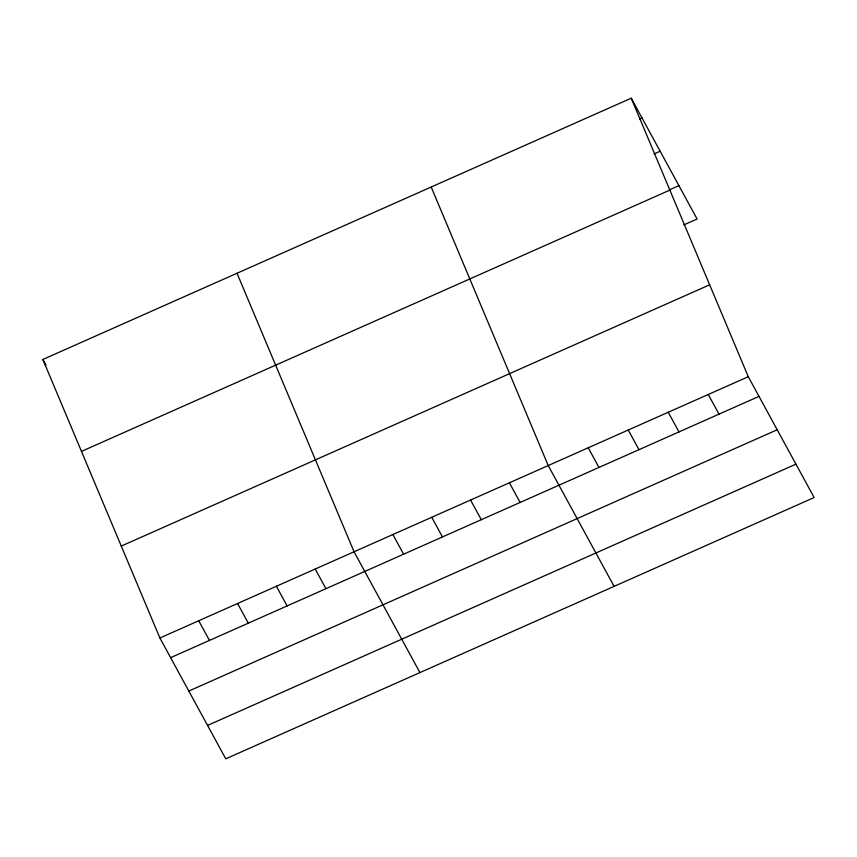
<?xml version="1.0" encoding="UTF-8"?>
<svg xmlns="http://www.w3.org/2000/svg" width="857" height="857" viewBox="0 0 857 857"><rect width="100%" height="100%" fill="white"/><g stroke="black" fill="none" stroke-linecap="round" stroke-linejoin="round"><path stroke-width="1.29" d="M631.234 98.191L748.279 376.716L814.15 497.531L225.766 758.809L159.895 637.994L42.85 359.469L631.234 98.191L697.105 219.006L683.768 224.93M639.536 118.941L641.957 117.87M654.095 153.939L660.158 151.239M669.21 189.943L678.905 185.637M81.479 451.382L669.863 190.104M121.266 546.08L709.65 284.803M159.895 637.994L748.279 376.716M170.618 657.662L759.002 396.384M188.819 691.042L777.203 429.764M207.565 725.429L795.949 464.151M708.268 394.477L718.991 414.156M668.256 412.249L678.98 431.917M628.245 430.01L638.979 449.689M588.234 447.783L598.968 467.451M614.094 586.37L548.223 465.544L431.189 187.03M509.39 482.791L520.124 502.47M470.557 500.038L481.291 519.706M431.724 517.285L442.458 536.953M392.892 534.522L403.615 554.2M419.93 672.584L354.059 551.769L237.014 273.244M315.226 569.016L325.949 588.684M276.393 586.252L287.116 605.931M237.56 603.499L248.284 623.178M198.728 620.747L209.451 640.415M42.85 359.469L46.01 365.253"/></g></svg>
